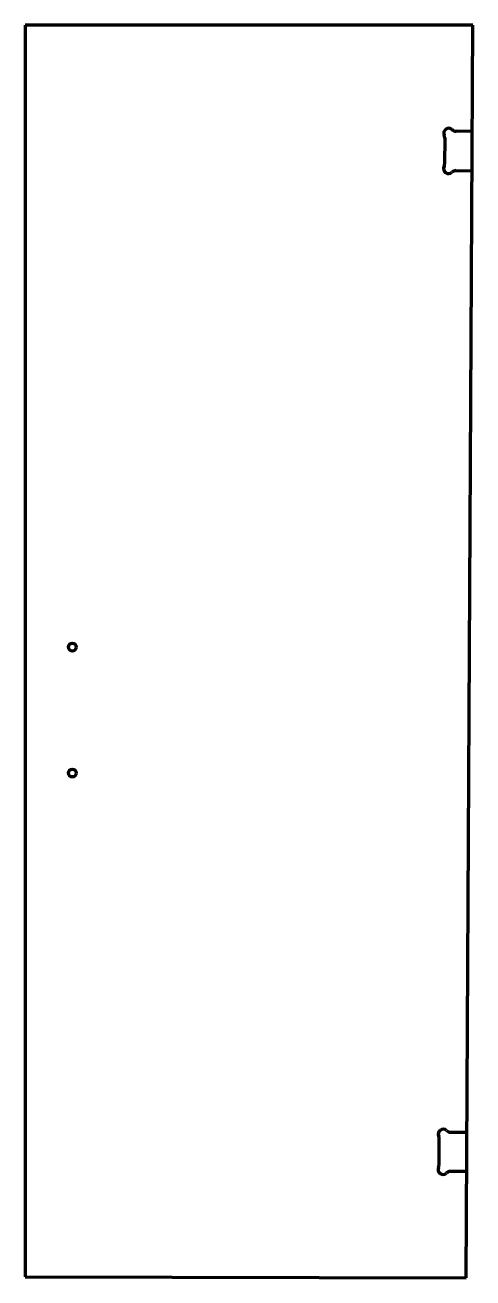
# Model space of a CAD drawing. Header units: inches. Extents: x 0 to 28.4, y 0 to 79.6.
import ezdxf

# ---------------------------------------------------------------- set-up
doc = ezdxf.new("R2010")
doc.units = ezdxf.units.IN
doc.header["$MEASUREMENT"] = 0
doc.layers.add('1', color=7, linetype='Continuous')

msp = doc.modelspace()

# ---------------------------------------------------------------- linework, layer by layer
at = {"color": 7, "lineweight": 90}
for p, q in [((0, 79.562), (0, 0.062)), ((28.438, 79.562), (0, 79.562)), ((28, 0), (28.438, 79.562)), ((0, 0.062), (28, 0))]:
    msp.add_line(p, q, dxfattribs=at)
at = {"layer": '1', "color": 7, "lineweight": 90}
for p, q in [((26.648, 72.411), (26.639, 70.734)), ((28.4, 72.812), (27.372, 72.818)), ((27.359, 70.318), (28.387, 70.313)), ((26.289, 7.171), (26.299, 8.848)), ((27.023, 9.256), (28.051, 9.25)), ((28.037, 6.75), (27.009, 6.756))]:
    msp.add_line(p, q, dxfattribs=at)
at = {"layer": '1', "color": 1, "lineweight": 90}
for centre in [(3, 40.062), (3, 32.062)]:
    msp.add_circle(centre, 0.25, dxfattribs=at)
at = {"layer": '1', "color": 7, "lineweight": 90}
for centre, radius, start, end in [((26.9, 72.696), 0.312, 46.34319, 204.30492), ((26.273, 72.413), 0.375, 359.68494, 384.30492), ((27.374, 73.193), 0.375, 226.34319, 269.68494), ((26.887, 70.446), 0.312, 155.06497, 313.0267), ((26.264, 70.736), 0.375, 335.06497, 359.68494), ((27.356, 69.943), 0.375, 89.68494, 133.0267), ((26.55, 9.133), 0.312, 46.34319, 204.30492), ((25.924, 8.85), 0.375, 359.68494, 384.30492), ((27.025, 9.631), 0.375, 226.34319, 269.68494), ((25.914, 7.173), 0.375, 335.06497, 359.68494), ((26.538, 6.883), 0.312, 155.06497, 313.0267), ((27.007, 6.381), 0.375, 89.68494, 133.0267)]:
    msp.add_arc(centre, radius, start, end, dxfattribs=at)

doc.saveas('drawing.dxf')
